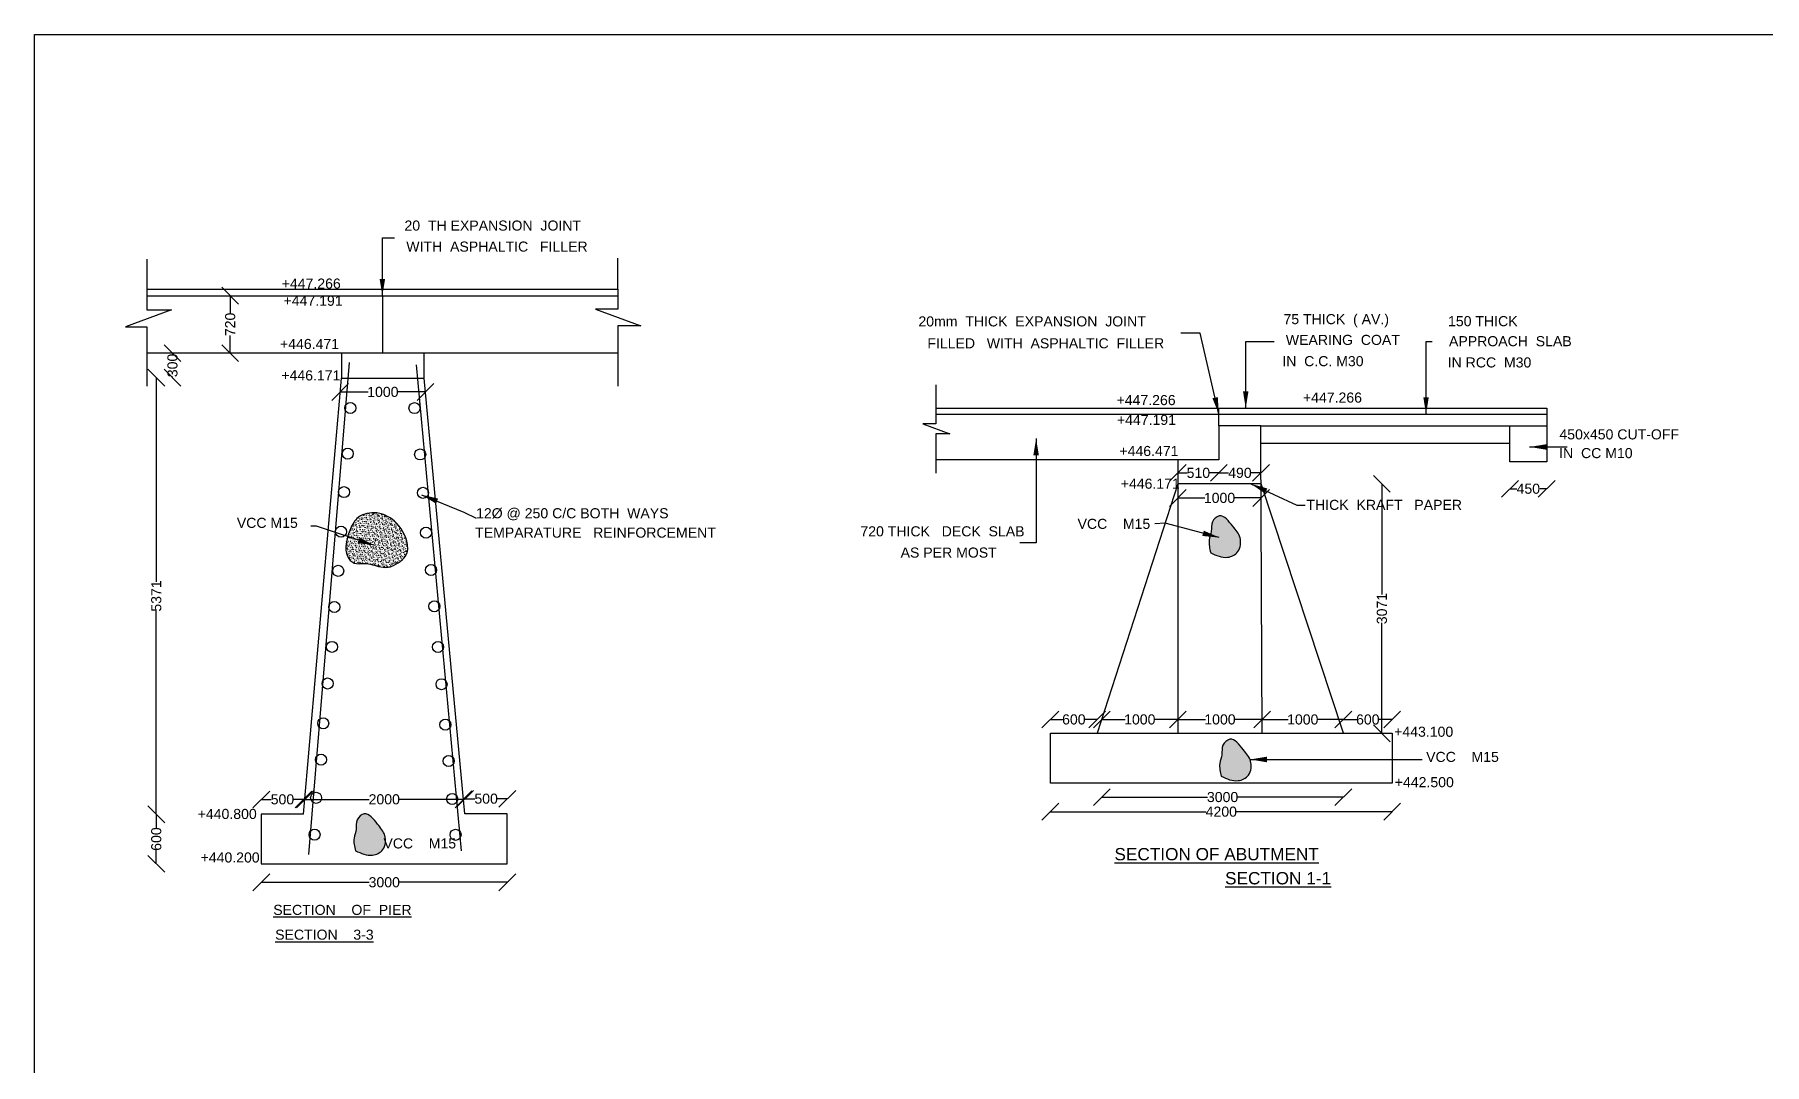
# Model space of a CAD drawing. Header units: millimetres. Extents: x 5763469 to 5768811, y 20980663 to 20984493.
# Drawn here: x 5763469 to 5766561, y 20982652 to 20984493 of the extents above; entities that cross this region are included whole.
import ezdxf

# ---------------------------------------------------------------- set-up
doc = ezdxf.new("R2010")
doc.units = ezdxf.units.MM
doc.header["$MEASUREMENT"] = 0
for name, color, linetype in [('DIMENSIONS', 7, 'Continuous'), ('DRAWING', 2, 'Continuous'), ('TEXT', 7, 'Continuous')]:
    doc.layers.add(name, color=color, linetype=linetype)
doc.styles.get("Standard").update_dxf_attribs({"font": 'arial.ttf', "height": 18})
doc.dimstyles.get("Standard").update_dxf_attribs({"dimtxt": 18, "dimasz": 30, "dimexe": 0.18, "dimexo": 0.0625, "dimgap": 0.09, "dimtad": 0, "dimdec": 0, "dimzin": 0, "dimdsep": 46, "dimtxsty": 'Standard', "dimblk": 'OBLIQUE', "dimcen": 0.09, "dimse1": 1, "dimse2": 1, "dimadec": 0, "dimazin": 0, "dimtfac": 1, "dimtdec": 0, "dimtofl": 0, "dimtmove": 0, "dimatfit": 3, "dimfxl": 1, "dimtolj": 1, "dimtzin": 0, "dimarcsym": 0})
pattern_1 = [(50, (0, 0), (7.172601826, -0.6275213498), [0.75, -8.25]), (355, (0, 0), (-1.3875133361, 7.521921337), [0.6, -6.6]), (100.4514, (0.598, -0.052), (5.7850938171, 6.8943954206), [0.6374019, -7.01142112]), (46.1842, (0, 2), (10.6724104863, -1.6551901433), [1.125, -12.375]), (96.6356, (0.889, 1.862), (9.3466270555, 9.741178709), [0.95610288, -10.51713]), (351.1842, (0, 2), (9.3466194513, 9.741186009), [0.9, -9.9]), (21, (1, 1.5), (5.9690705212, -4.0261889067), [0.75, -8.25]), (326, (1, 1.5), (2.4331533192, 7.2515004505), [0.6, -6.6]), (71.4514, (1.4974, 1.1645), (8.4022262858, 3.225304967), [0.6374019, -7.01142112]), (37.5, (0, 0), (0.12159855317, 3.3289385383), [0, -6.52, 0, -6.7, 0, -6.625]), (7.5, (0, 0), (2.6306953744, 3.9441171188), [0, -3.82, 0, -6.37, 0, -2.525]), (327.5, (-2.23, 0), (5.33822436172, -0.22554871734), [0, -2.5, 0, -7.8, 0, -10.35]), (317.5, (-3.23, 0), (5.8318616934, 1.0010498233), [0, -3.25, 0, -5.18, 0, -7.35])]

# ---------------------------------------------------------------- blocks, each defined once
blk = doc.blocks.new('_Oblique')
at = {"color": 0, "linetype": 'ByBlock', "lineweight": -2}
blk.add_line((-0.5, -0.5), (0.5, 0.5), dxfattribs=at)
blk = doc.blocks.new('*D4')
at = {"layer": 'Defpoints', "color": 0, "transparency": 16777216}
for p in [(5764015.2, 20983849.7), (5764167.9, 20983853.7), (5764167.9, 20983853.7)]:
    blk.add_point(p, dxfattribs=at)
at = {"layer": 'DIMENSIONS', "color": 0, "lineweight": -2, "transparency": 16777216}
for p, q in [((5764015.2, 20983853.7), (5764065.5, 20983853.7)), ((5764167.9, 20983853.7), (5764117.6, 20983853.7))]:
    blk.add_line(p, q, dxfattribs=at)
at = {"layer": 'DIMENSIONS', "color": 0, "lineweight": -2, "transparency": 16777216, "xscale": 30, "yscale": 30, "zscale": 30, "rotation": 180}
blk.add_blockref('_Oblique', (5764015.2, 20983853.7), dxfattribs=at)
at = {"layer": 'DIMENSIONS', "color": 0, "lineweight": -2, "transparency": 16777216, "xscale": 30, "yscale": 30, "zscale": 30}
blk.add_blockref('_Oblique', (5764167.9, 20983853.7), dxfattribs=at)
at = {"layer": 'DIMENSIONS', "color": 0, "transparency": 16777216, "insert": (5764091.6, 20983853.7), "char_height": 18, "attachment_point": 5}
blk.add_mtext('\\A1;1000', dxfattribs=at)
blk = doc.blocks.new('*D5')
at = {"layer": 'Defpoints', "color": 0, "transparency": 16777216}
for p in [(5763818.8, 20984025.8), (5763818.8, 20983923.1), (5763818.8, 20983923.1)]:
    blk.add_point(p, dxfattribs=at)
at = {"layer": 'DIMENSIONS', "color": 0, "lineweight": -2, "transparency": 16777216}
for p, q in [((5763818.8, 20984025.8), (5763818.8, 20983994.3)), ((5763818.8, 20983923.1), (5763818.8, 20983954.6))]:
    blk.add_line(p, q, dxfattribs=at)
at = {"layer": 'DIMENSIONS', "color": 0, "lineweight": -2, "transparency": 16777216, "xscale": 30, "yscale": 30, "zscale": 30}
for p, rotation in [((5763818.8, 20984025.8), 90), ((5763818.8, 20983923.1), 270)]:
    blk.add_blockref('_Oblique', p, dxfattribs=dict(at, rotation=rotation))
at = {"layer": 'DIMENSIONS', "color": 0, "transparency": 16777216, "insert": (5763818.8, 20983974.5), "char_height": 18, "attachment_point": 5, "rotation": 90}
blk.add_mtext('\\A1;720', dxfattribs=at)
blk = doc.blocks.new('*D6')
at = {"layer": 'Defpoints', "color": 0, "transparency": 16777216}
for p in [(5763717, 20983923.1), (5763715.6, 20983879.2), (5763717, 20983879.2)]:
    blk.add_point(p, dxfattribs=at)
at = {"layer": 'DIMENSIONS', "color": 0, "lineweight": -2, "transparency": 16777216}
for p, q in [((5763715.6, 20983923.1), (5763715.6, 20983921.1)), ((5763715.6, 20983879.2), (5763715.6, 20983881.2))]:
    blk.add_line(p, q, dxfattribs=at)
at = {"layer": 'DIMENSIONS', "color": 0, "lineweight": -2, "transparency": 16777216, "xscale": 30, "yscale": 30, "zscale": 30}
for p, rotation in [((5763715.6, 20983923.1), 90), ((5763715.6, 20983879.2), 270)]:
    blk.add_blockref('_Oblique', p, dxfattribs=dict(at, rotation=rotation))
at = {"layer": 'DIMENSIONS', "color": 0, "transparency": 16777216, "insert": (5763715.6, 20983901.1), "char_height": 18, "attachment_point": 5, "rotation": 90}
blk.add_mtext('\\A1;300', dxfattribs=at)
blk = doc.blocks.new('*D7')
at = {"layer": 'Defpoints', "color": 0, "transparency": 16777216}
for p in [(5764017.7, 20983879.2), (5763686.6, 20983098.7), (5763949.9, 20983098.7)]:
    blk.add_point(p, dxfattribs=at)
at = {"layer": 'DIMENSIONS', "color": 0, "lineweight": -2, "transparency": 16777216}
for p, q in [((5763686.6, 20983879.2), (5763686.6, 20983514.2)), ((5763686.6, 20983098.7), (5763686.6, 20983463.7))]:
    blk.add_line(p, q, dxfattribs=at)
at = {"layer": 'DIMENSIONS', "color": 0, "lineweight": -2, "transparency": 16777216, "xscale": 30, "yscale": 30, "zscale": 30}
for p, rotation in [((5763686.6, 20983879.2), 90), ((5763686.6, 20983098.7), 270)]:
    blk.add_blockref('_Oblique', p, dxfattribs=dict(at, rotation=rotation))
at = {"layer": 'DIMENSIONS', "color": 0, "transparency": 16777216, "insert": (5763686.6, 20983488.9), "char_height": 18, "attachment_point": 5, "rotation": 90}
blk.add_mtext('\\A1;5371', dxfattribs=at)
blk = doc.blocks.new('*D8')
at = {"layer": 'Defpoints', "color": 0, "transparency": 16777216}
for p in [(5763874.3, 20983098.7), (5763686.6, 20983010.2), (5763874.3, 20983010.2)]:
    blk.add_point(p, dxfattribs=at)
at = {"layer": 'DIMENSIONS', "color": 0, "lineweight": -2, "transparency": 16777216}
for p, q in [((5763686.6, 20983098.7), (5763686.6, 20983074.4)), ((5763686.6, 20983010.2), (5763686.6, 20983034.4))]:
    blk.add_line(p, q, dxfattribs=at)
at = {"layer": 'DIMENSIONS', "color": 0, "lineweight": -2, "transparency": 16777216, "xscale": 30, "yscale": 30, "zscale": 30}
for p, rotation in [((5763686.6, 20983098.7), 90), ((5763686.6, 20983010.2), 270)]:
    blk.add_blockref('_Oblique', p, dxfattribs=dict(at, rotation=rotation))
at = {"layer": 'DIMENSIONS', "color": 0, "transparency": 16777216, "insert": (5763686.6, 20983054.4), "char_height": 18, "attachment_point": 5, "rotation": 90}
blk.add_mtext('\\A1;600', dxfattribs=at)
blk = doc.blocks.new('*D9')
at = {"layer": 'Defpoints', "color": 0, "transparency": 16777216}
for p in [(5763952.4, 20983126.8), (5764235.9, 20983126.5), (5764235.9, 20983125.4)]:
    blk.add_point(p, dxfattribs=at)
at = {"layer": 'DIMENSIONS', "color": 0, "lineweight": -2, "transparency": 16777216}
for p, q in [((5763952.4, 20983125.4), (5764067, 20983125.4)), ((5764235.9, 20983125.4), (5764121.2, 20983125.4))]:
    blk.add_line(p, q, dxfattribs=at)
at = {"layer": 'DIMENSIONS', "color": 0, "lineweight": -2, "transparency": 16777216, "xscale": 30, "yscale": 30, "zscale": 30, "rotation": 180}
blk.add_blockref('_Oblique', (5763952.4, 20983125.4), dxfattribs=at)
at = {"layer": 'DIMENSIONS', "color": 0, "lineweight": -2, "transparency": 16777216, "xscale": 30, "yscale": 30, "zscale": 30}
blk.add_blockref('_Oblique', (5764235.9, 20983125.4), dxfattribs=at)
at = {"layer": 'DIMENSIONS', "color": 0, "transparency": 16777216, "insert": (5764094.1, 20983125.4), "char_height": 18, "attachment_point": 5}
blk.add_mtext('\\A1;2000', dxfattribs=at)
blk = doc.blocks.new('*D10')
at = {"layer": 'Defpoints', "color": 0, "transparency": 16777216}
for p in [(5763949.9, 20983125.3), (5763874.3, 20983098.7), (5763949.9, 20983098.7)]:
    blk.add_point(p, dxfattribs=at)
at = {"layer": 'DIMENSIONS', "color": 0, "lineweight": -2, "transparency": 16777216}
for p, q in [((5763874.3, 20983125.3), (5763892.2, 20983125.3)), ((5763949.9, 20983125.3), (5763932, 20983125.3))]:
    blk.add_line(p, q, dxfattribs=at)
at = {"layer": 'DIMENSIONS', "color": 0, "lineweight": -2, "transparency": 16777216, "xscale": 30, "yscale": 30, "zscale": 30, "rotation": 180}
blk.add_blockref('_Oblique', (5763874.3, 20983125.3), dxfattribs=at)
at = {"layer": 'DIMENSIONS', "color": 0, "lineweight": -2, "transparency": 16777216, "xscale": 30, "yscale": 30, "zscale": 30}
blk.add_blockref('_Oblique', (5763949.9, 20983125.3), dxfattribs=at)
at = {"layer": 'DIMENSIONS', "color": 0, "transparency": 16777216, "insert": (5763912.1, 20983125.3), "char_height": 18, "attachment_point": 5}
blk.add_mtext('\\A1;500', dxfattribs=at)
blk = doc.blocks.new('*D11')
at = {"layer": 'Defpoints', "color": 0, "transparency": 16777216}
for p in [(5764314, 20983126.5), (5764238.4, 20983099.5), (5764314, 20983099.5)]:
    blk.add_point(p, dxfattribs=at)
at = {"layer": 'DIMENSIONS', "color": 0, "lineweight": -2, "transparency": 16777216}
for p, q in [((5764238.4, 20983126.5), (5764256.2, 20983126.5)), ((5764314, 20983126.5), (5764296.1, 20983126.5))]:
    blk.add_line(p, q, dxfattribs=at)
at = {"layer": 'DIMENSIONS', "color": 0, "lineweight": -2, "transparency": 16777216, "xscale": 30, "yscale": 30, "zscale": 30, "rotation": 180}
blk.add_blockref('_Oblique', (5764238.4, 20983126.5), dxfattribs=at)
at = {"layer": 'DIMENSIONS', "color": 0, "lineweight": -2, "transparency": 16777216, "xscale": 30, "yscale": 30, "zscale": 30}
blk.add_blockref('_Oblique', (5764314, 20983126.5), dxfattribs=at)
at = {"layer": 'DIMENSIONS', "color": 0, "transparency": 16777216, "insert": (5764276.2, 20983126.5), "char_height": 18, "attachment_point": 5}
blk.add_mtext('\\A1;500', dxfattribs=at)
blk = doc.blocks.new('*D12')
at = {"layer": 'Defpoints', "color": 0, "transparency": 16777216}
for p in [(5763874.3, 20983010.2), (5764314, 20983010.2), (5764314, 20982977.1)]:
    blk.add_point(p, dxfattribs=at)
at = {"layer": 'DIMENSIONS', "color": 0, "lineweight": -2, "transparency": 16777216}
for p, q in [((5763874.3, 20982977.1), (5764067.2, 20982977.1)), ((5764314, 20982977.1), (5764121.1, 20982977.1))]:
    blk.add_line(p, q, dxfattribs=at)
at = {"layer": 'DIMENSIONS', "color": 0, "lineweight": -2, "transparency": 16777216, "xscale": 30, "yscale": 30, "zscale": 30, "rotation": 180}
blk.add_blockref('_Oblique', (5763874.3, 20982977.1), dxfattribs=at)
at = {"layer": 'DIMENSIONS', "color": 0, "lineweight": -2, "transparency": 16777216, "xscale": 30, "yscale": 30, "zscale": 30}
blk.add_blockref('_Oblique', (5764314, 20982977.1), dxfattribs=at)
at = {"layer": 'DIMENSIONS', "color": 0, "transparency": 16777216, "insert": (5764094.1, 20982977.1), "char_height": 18, "attachment_point": 5}
blk.add_mtext('\\A1;3000', dxfattribs=at)
blk = doc.blocks.new('*D13')
at = {"layer": 'Defpoints', "color": 0, "transparency": 16777216}
for p in [(5766106.3, 20983728.6), (5766171.9, 20983728.6), (5766171.9, 20983680.6)]:
    blk.add_point(p, dxfattribs=at)
at = {"layer": 'DIMENSIONS', "color": 0, "lineweight": -2, "transparency": 16777216}
for p, q in [((5766106.3, 20983680.6), (5766118.8, 20983680.6)), ((5766171.9, 20983680.6), (5766159.4, 20983680.6))]:
    blk.add_line(p, q, dxfattribs=at)
at = {"layer": 'DIMENSIONS', "color": 0, "lineweight": -2, "transparency": 16777216, "xscale": 30, "yscale": 30, "zscale": 30, "rotation": 180}
blk.add_blockref('_Oblique', (5766106.3, 20983680.6), dxfattribs=at)
at = {"layer": 'DIMENSIONS', "color": 0, "lineweight": -2, "transparency": 16777216, "xscale": 30, "yscale": 30, "zscale": 30}
blk.add_blockref('_Oblique', (5766171.9, 20983680.6), dxfattribs=at)
at = {"layer": 'DIMENSIONS', "color": 0, "transparency": 16777216, "insert": (5766139.1, 20983680.6), "char_height": 18, "attachment_point": 5}
blk.add_mtext('\\A1;450', dxfattribs=at)
blk = doc.blocks.new('*D14')
at = {"layer": 'Defpoints', "color": 0, "transparency": 16777216}
for p in [(5765512.7, 20983732.5), (5765586, 20983732.5), (5765586, 20983709)]:
    blk.add_point(p, dxfattribs=at)
at = {"layer": 'DIMENSIONS', "color": 0, "lineweight": -2, "transparency": 16777216}
for p, q in [((5765512.7, 20983709), (5765529.4, 20983709)), ((5765586, 20983709), (5765569.3, 20983709))]:
    blk.add_line(p, q, dxfattribs=at)
at = {"layer": 'DIMENSIONS', "color": 0, "lineweight": -2, "transparency": 16777216, "xscale": 30, "yscale": 30, "zscale": 30, "rotation": 180}
blk.add_blockref('_Oblique', (5765512.7, 20983709), dxfattribs=at)
at = {"layer": 'DIMENSIONS', "color": 0, "lineweight": -2, "transparency": 16777216, "xscale": 30, "yscale": 30, "zscale": 30}
blk.add_blockref('_Oblique', (5765586, 20983709), dxfattribs=at)
at = {"layer": 'DIMENSIONS', "color": 0, "transparency": 16777216, "insert": (5765549.3, 20983709), "char_height": 18, "attachment_point": 5}
blk.add_mtext('\\A1;510', dxfattribs=at)
blk = doc.blocks.new('*D15')
at = {"layer": 'Defpoints', "color": 0, "transparency": 16777216}
for p in [(5765586, 20983732.5), (5765661.2, 20983732.9), (5765661.2, 20983709)]:
    blk.add_point(p, dxfattribs=at)
at = {"layer": 'DIMENSIONS', "color": 0, "lineweight": -2, "transparency": 16777216}
for p, q in [((5765586, 20983709), (5765603.3, 20983709)), ((5765661.2, 20983709), (5765643.9, 20983709))]:
    blk.add_line(p, q, dxfattribs=at)
at = {"layer": 'DIMENSIONS', "color": 0, "lineweight": -2, "transparency": 16777216, "xscale": 30, "yscale": 30, "zscale": 30, "rotation": 180}
blk.add_blockref('_Oblique', (5765586, 20983709), dxfattribs=at)
at = {"layer": 'DIMENSIONS', "color": 0, "lineweight": -2, "transparency": 16777216, "xscale": 30, "yscale": 30, "zscale": 30}
blk.add_blockref('_Oblique', (5765661.2, 20983709), dxfattribs=at)
at = {"layer": 'DIMENSIONS', "color": 0, "transparency": 16777216, "insert": (5765623.6, 20983709), "char_height": 18, "attachment_point": 5}
blk.add_mtext('\\A1;490', dxfattribs=at)
blk = doc.blocks.new('*D16')
at = {"layer": 'Defpoints', "color": 0, "transparency": 16777216}
for p in [(5765512.7, 20983663.6), (5765661.5, 20983664.2), (5765661.5, 20983664.2)]:
    blk.add_point(p, dxfattribs=at)
at = {"layer": 'DIMENSIONS', "color": 0, "lineweight": -2, "transparency": 16777216}
for p, q in [((5765512.7, 20983664.2), (5765561, 20983664.2)), ((5765661.5, 20983664.2), (5765613.2, 20983664.2))]:
    blk.add_line(p, q, dxfattribs=at)
at = {"layer": 'DIMENSIONS', "color": 0, "lineweight": -2, "transparency": 16777216, "xscale": 30, "yscale": 30, "zscale": 30, "rotation": 180}
blk.add_blockref('_Oblique', (5765512.7, 20983664.2), dxfattribs=at)
at = {"layer": 'DIMENSIONS', "color": 0, "lineweight": -2, "transparency": 16777216, "xscale": 30, "yscale": 30, "zscale": 30}
blk.add_blockref('_Oblique', (5765661.5, 20983664.2), dxfattribs=at)
at = {"layer": 'DIMENSIONS', "color": 0, "transparency": 16777216, "insert": (5765587.1, 20983664.2), "char_height": 18, "attachment_point": 5}
blk.add_mtext('\\A1;1000', dxfattribs=at)
blk = doc.blocks.new('*D17')
at = {"layer": 'Defpoints', "color": 0, "transparency": 16777216}
for p in [(5765661.5, 20983689.4), (5765661.5, 20983243.5), (5765877.4, 20983243.5)]:
    blk.add_point(p, dxfattribs=at)
at = {"layer": 'DIMENSIONS', "color": 0, "lineweight": -2, "transparency": 16777216}
for p, q in [((5765877.4, 20983689.4), (5765877.4, 20983491.7)), ((5765877.4, 20983243.5), (5765877.4, 20983441.2))]:
    blk.add_line(p, q, dxfattribs=at)
at = {"layer": 'DIMENSIONS', "color": 0, "lineweight": -2, "transparency": 16777216, "xscale": 30, "yscale": 30, "zscale": 30}
for p, rotation in [((5765877.4, 20983689.4), 90), ((5765877.4, 20983243.5), 270)]:
    blk.add_blockref('_Oblique', p, dxfattribs=dict(at, rotation=rotation))
at = {"layer": 'DIMENSIONS', "color": 0, "transparency": 16777216, "insert": (5765877.4, 20983466.5), "char_height": 18, "attachment_point": 5, "rotation": 90}
blk.add_mtext('\\A1;3071', dxfattribs=at)
blk = doc.blocks.new('*D18')
at = {"layer": 'Defpoints', "color": 0, "transparency": 16777216}
for p in [(5765368.6, 20983268.2), (5765284.8, 20983243.5), (5765368.6, 20983243.5)]:
    blk.add_point(p, dxfattribs=at)
at = {"layer": 'DIMENSIONS', "color": 0, "lineweight": -2, "transparency": 16777216}
for p, q in [((5765284.8, 20983268.2), (5765306.7, 20983268.2)), ((5765368.6, 20983268.2), (5765346.7, 20983268.2))]:
    blk.add_line(p, q, dxfattribs=at)
at = {"layer": 'DIMENSIONS', "color": 0, "lineweight": -2, "transparency": 16777216, "xscale": 30, "yscale": 30, "zscale": 30, "rotation": 180}
blk.add_blockref('_Oblique', (5765284.8, 20983268.2), dxfattribs=at)
at = {"layer": 'DIMENSIONS', "color": 0, "lineweight": -2, "transparency": 16777216, "xscale": 30, "yscale": 30, "zscale": 30}
blk.add_blockref('_Oblique', (5765368.6, 20983268.2), dxfattribs=at)
at = {"layer": 'DIMENSIONS', "color": 0, "transparency": 16777216, "insert": (5765326.7, 20983268.2), "char_height": 18, "attachment_point": 5}
blk.add_mtext('\\A1;600', dxfattribs=at)
blk = doc.blocks.new('*D19')
at = {"layer": 'Defpoints', "color": 0, "transparency": 16777216}
for p in [(5765512.7, 20983268.2), (5765376.6, 20983243.5), (5765512.7, 20983243.5)]:
    blk.add_point(p, dxfattribs=at)
at = {"layer": 'DIMENSIONS', "color": 0, "lineweight": -2, "transparency": 16777216}
for p, q in [((5765376.6, 20983268.2), (5765418.5, 20983268.2)), ((5765512.7, 20983268.2), (5765470.7, 20983268.2))]:
    blk.add_line(p, q, dxfattribs=at)
at = {"layer": 'DIMENSIONS', "color": 0, "lineweight": -2, "transparency": 16777216, "xscale": 30, "yscale": 30, "zscale": 30, "rotation": 180}
blk.add_blockref('_Oblique', (5765376.6, 20983268.2), dxfattribs=at)
at = {"layer": 'DIMENSIONS', "color": 0, "lineweight": -2, "transparency": 16777216, "xscale": 30, "yscale": 30, "zscale": 30}
blk.add_blockref('_Oblique', (5765512.7, 20983268.2), dxfattribs=at)
at = {"layer": 'DIMENSIONS', "color": 0, "transparency": 16777216, "insert": (5765444.6, 20983268.2), "char_height": 18, "attachment_point": 5}
blk.add_mtext('\\A1;1000', dxfattribs=at)
blk = doc.blocks.new('*D20')
at = {"layer": 'Defpoints', "color": 0, "transparency": 16777216}
for p in [(5765663.2, 20983268.2), (5765512.7, 20983243.5), (5765663.2, 20983243.5)]:
    blk.add_point(p, dxfattribs=at)
at = {"layer": 'DIMENSIONS', "color": 0, "lineweight": -2, "transparency": 16777216}
for p, q in [((5765512.7, 20983268.2), (5765561.9, 20983268.2)), ((5765663.2, 20983268.2), (5765614, 20983268.2))]:
    blk.add_line(p, q, dxfattribs=at)
at = {"layer": 'DIMENSIONS', "color": 0, "lineweight": -2, "transparency": 16777216, "xscale": 30, "yscale": 30, "zscale": 30, "rotation": 180}
blk.add_blockref('_Oblique', (5765512.7, 20983268.2), dxfattribs=at)
at = {"layer": 'DIMENSIONS', "color": 0, "lineweight": -2, "transparency": 16777216, "xscale": 30, "yscale": 30, "zscale": 30}
blk.add_blockref('_Oblique', (5765663.2, 20983268.2), dxfattribs=at)
at = {"layer": 'DIMENSIONS', "color": 0, "transparency": 16777216, "insert": (5765587.9, 20983268.2), "char_height": 18, "attachment_point": 5}
blk.add_mtext('\\A1;1000', dxfattribs=at)
blk = doc.blocks.new('*D21')
at = {"layer": 'Defpoints', "color": 0, "transparency": 16777216}
for p in [(5765808.5, 20983268.1), (5765663.2, 20983243.5), (5765808.5, 20983243.5)]:
    blk.add_point(p, dxfattribs=at)
at = {"layer": 'DIMENSIONS', "color": 0, "lineweight": -2, "transparency": 16777216}
for p, q in [((5765663.2, 20983268.1), (5765709.8, 20983268.1)), ((5765808.5, 20983268.1), (5765762, 20983268.1))]:
    blk.add_line(p, q, dxfattribs=at)
at = {"layer": 'DIMENSIONS', "color": 0, "lineweight": -2, "transparency": 16777216, "xscale": 30, "yscale": 30, "zscale": 30, "rotation": 180}
blk.add_blockref('_Oblique', (5765663.2, 20983268.1), dxfattribs=at)
at = {"layer": 'DIMENSIONS', "color": 0, "lineweight": -2, "transparency": 16777216, "xscale": 30, "yscale": 30, "zscale": 30}
blk.add_blockref('_Oblique', (5765808.5, 20983268.1), dxfattribs=at)
at = {"layer": 'DIMENSIONS', "color": 0, "transparency": 16777216, "insert": (5765735.9, 20983268.1), "char_height": 18, "attachment_point": 5}
blk.add_mtext('\\A1;1000', dxfattribs=at)
blk = doc.blocks.new('*D22')
at = {"layer": 'Defpoints', "color": 0, "transparency": 16777216}
for p in [(5765895.9, 20983268.1), (5765808.5, 20983243.5), (5765895.9, 20983243.5)]:
    blk.add_point(p, dxfattribs=at)
at = {"layer": 'DIMENSIONS', "color": 0, "lineweight": -2, "transparency": 16777216}
for p, q in [((5765808.5, 20983268.1), (5765832.2, 20983268.1)), ((5765895.9, 20983268.1), (5765872.2, 20983268.1))]:
    blk.add_line(p, q, dxfattribs=at)
at = {"layer": 'DIMENSIONS', "color": 0, "lineweight": -2, "transparency": 16777216, "xscale": 30, "yscale": 30, "zscale": 30, "rotation": 180}
blk.add_blockref('_Oblique', (5765808.5, 20983268.1), dxfattribs=at)
at = {"layer": 'DIMENSIONS', "color": 0, "lineweight": -2, "transparency": 16777216, "xscale": 30, "yscale": 30, "zscale": 30}
blk.add_blockref('_Oblique', (5765895.9, 20983268.1), dxfattribs=at)
at = {"layer": 'DIMENSIONS', "color": 0, "transparency": 16777216, "insert": (5765852.2, 20983268.1), "char_height": 18, "attachment_point": 5}
blk.add_mtext('\\A1;600', dxfattribs=at)
blk = doc.blocks.new('*D23')
at = {"layer": 'Defpoints', "color": 0, "transparency": 16777216}
for p in [(5765376.6, 20983243.5), (5765808.5, 20983243.5), (5765808.5, 20983129.4)]:
    blk.add_point(p, dxfattribs=at)
at = {"layer": 'DIMENSIONS', "color": 0, "lineweight": -2, "transparency": 16777216}
for p, q in [((5765376.6, 20983129.4), (5765565.6, 20983129.4)), ((5765808.5, 20983129.4), (5765619.5, 20983129.4))]:
    blk.add_line(p, q, dxfattribs=at)
at = {"layer": 'DIMENSIONS', "color": 0, "lineweight": -2, "transparency": 16777216, "xscale": 30, "yscale": 30, "zscale": 30, "rotation": 180}
blk.add_blockref('_Oblique', (5765376.6, 20983129.4), dxfattribs=at)
at = {"layer": 'DIMENSIONS', "color": 0, "lineweight": -2, "transparency": 16777216, "xscale": 30, "yscale": 30, "zscale": 30}
blk.add_blockref('_Oblique', (5765808.5, 20983129.4), dxfattribs=at)
at = {"layer": 'DIMENSIONS', "color": 0, "transparency": 16777216, "insert": (5765592.6, 20983129.4), "char_height": 18, "attachment_point": 5}
blk.add_mtext('\\A1;3000', dxfattribs=at)
blk = doc.blocks.new('*D24')
at = {"layer": 'Defpoints', "color": 0, "transparency": 16777216}
for p in [(5765284.8, 20983154.3), (5765895.9, 20983154.3), (5765895.9, 20983103.3)]:
    blk.add_point(p, dxfattribs=at)
at = {"layer": 'DIMENSIONS', "color": 0, "lineweight": -2, "transparency": 16777216}
for p, q in [((5765284.8, 20983103.3), (5765563, 20983103.3)), ((5765895.9, 20983103.3), (5765617.6, 20983103.3))]:
    blk.add_line(p, q, dxfattribs=at)
at = {"layer": 'DIMENSIONS', "color": 0, "lineweight": -2, "transparency": 16777216, "xscale": 30, "yscale": 30, "zscale": 30, "rotation": 180}
blk.add_blockref('_Oblique', (5765284.8, 20983103.3), dxfattribs=at)
at = {"layer": 'DIMENSIONS', "color": 0, "lineweight": -2, "transparency": 16777216, "xscale": 30, "yscale": 30, "zscale": 30}
blk.add_blockref('_Oblique', (5765895.9, 20983103.3), dxfattribs=at)
at = {"layer": 'DIMENSIONS', "color": 0, "transparency": 16777216, "insert": (5765590.3, 20983103.3), "char_height": 18, "attachment_point": 5}
blk.add_mtext('\\A1;4200', dxfattribs=at)

msp = doc.modelspace()

# ---------------------------------------------------------------- hatches: boundary and pattern name
at = {"layer": 'DIMENSIONS'}
h = msp.add_hatch(dxfattribs=at)
h.set_pattern_fill('AR-CONC', color=0, style=0)
h.set_pattern_definition(pattern_1)
edge = h.paths.add_edge_path()
edge.add_spline(control_points=[(5764032.4, 20983606.2), (5764032.4, 20983606.2), (5764035.9, 20983613.9), (5764043.9, 20983631.9), (5764079.1, 20983642.4), (5764117.6, 20983624.2), (5764134.9, 20983593.4), (5764137.6, 20983560.7), (5764119.8, 20983547.1), (5764101.6, 20983539.6), (5764083, 20983540.3), (5764063, 20983549.8), (5764039.6, 20983544.2), (5764019.8, 20983568.6), (5764027.1, 20983590.3), (5764032.4, 20983606.2)], knot_values=[0, 0, 0, 0, 0, 24.503957, 57.015102, 96.734541, 144.043446, 155.851936, 192.184366, 197.889523, 215.323216, 245.221546, 263.548601, 280.257031, 326.749775, 326.749775, 326.749775, 326.749775], degree=3, periodic=0)
h = msp.add_hatch(dxfattribs=at)
h.set_pattern_fill('AR-CONC', color=0, style=0)
h.set_pattern_definition([(50, (1528.5504, 532.619), (7.172601826, -0.6275213498), [0.75, -8.25]), (355, (1528.5504, 532.619), (-1.3875133361, 7.521921337), [0.6, -6.6]), (100.4514, (1529.148, 532.567), (5.7850938171, 6.8943954206), [0.6374019, -7.01142112]), (46.1842, (1528.55, 534.619), (10.6724104863, -1.6551901433), [1.125, -12.375]), (96.6356, (1529.44, 534.481), (9.3466270555, 9.741178709), [0.95610288, -10.51713]), (351.1842, (1528.55, 534.619), (9.3466194513, 9.741186009), [0.9, -9.9]), (21, (1529.5504, 534.119), (5.9690705212, -4.0261889067), [0.75, -8.25]), (326, (1529.5504, 534.119), (2.4331533192, 7.2515004505), [0.6, -6.6]), (71.4514, (1530.048, 533.784), (8.4022262858, 3.225304967), [0.6374019, -7.01142112]), (37.5, (1528.5504, 532.6192), (0.12159855317, 3.3289385383), [0, -6.52, 0, -6.7, 0, -6.625]), (7.5, (1528.5504, 532.6192), (2.6306953744, 3.9441171188), [0, -3.82, 0, -6.37, 0, -2.525]), (327.5, (1526.3204, 532.6192), (5.33822436172, -0.22554871734), [0, -2.5, 0, -7.8, 0, -10.35]), (317.5, (1525.3204, 532.6192), (5.8318616934, 1.0010498233), [0, -3.25, 0, -5.18, 0, -7.35])])
edge = h.paths.add_edge_path()
edge.add_spline(control_points=[(5765571.4, 20983566.1), (5765569.5, 20983573.7), (5765566.3, 20983586.8), (5765574.1, 20983604.6), (5765570.9, 20983621.9), (5765591.6, 20983639.5), (5765609.9, 20983613.7), (5765627, 20983595), (5765624.2, 20983566.8), (5765597.9, 20983553.8), (5765581.3, 20983561.5), (5765571.4, 20983566.1)], knot_values=[0, 0, 0, 0, 22.893009, 39.042526, 56.167349, 72.38947, 102.497213, 126.931694, 152.147095, 173.101361, 204.283783, 204.283783, 204.283783, 204.283783], degree=3, periodic=0)
h.paths.add_polyline_path([(5765616.5, 20983565.3), (5765755.8, 20983565.3), (5765755.8, 20983593.2), (5765616.5, 20983593.2)], flags=9)
h = msp.add_hatch(dxfattribs=at)
h.set_pattern_fill('AR-CONC', color=0, style=0)
h.set_pattern_definition([(50, (1547.4265, 133.2834), (7.172601826, -0.6275213498), [0.75, -8.25]), (355, (1547.4265, 133.283), (-1.3875133361, 7.521921337), [0.6, -6.6]), (100.4514, (1548.024, 133.231), (5.7850938171, 6.8943954206), [0.6374019, -7.01142112]), (46.1842, (1547.4265, 135.283), (10.6724104863, -1.6551901433), [1.125, -12.375]), (96.6356, (1548.316, 135.145), (9.3466270555, 9.741178709), [0.95610288, -10.51713]), (351.1842, (1547.426, 135.283), (9.3466194513, 9.741186009), [0.9, -9.9]), (21, (1548.4265, 134.7834), (5.9690705212, -4.0261889067), [0.75, -8.25]), (326, (1548.4265, 134.783), (2.4331533192, 7.2515004505), [0.6, -6.6]), (71.4514, (1548.924, 134.448), (8.4022262858, 3.225304967), [0.6374019, -7.01142112]), (37.5, (1547.4265, 133.2834), (0.12159855317, 3.3289385383), [0, -6.52, 0, -6.7, 0, -6.625]), (7.5, (1547.4265, 133.2834), (2.6306953744, 3.9441171188), [0, -3.82, 0, -6.37, 0, -2.525]), (327.5, (1545.1965, 133.2834), (5.33822436172, -0.22554871734), [0, -2.5, 0, -7.8, 0, -10.35]), (317.5, (1544.1965, 133.2834), (5.8318616934, 1.0010498233), [0, -3.25, 0, -5.18, 0, -7.35])])
edge = h.paths.add_edge_path()
edge.add_spline(control_points=[(5765590.3, 20983166.7), (5765588.4, 20983174.4), (5765585.2, 20983187.4), (5765592.9, 20983205.3), (5765589.8, 20983222.5), (5765610.5, 20983240.2), (5765628.8, 20983214.3), (5765645.9, 20983195.6), (5765643.1, 20983167.4), (5765616.7, 20983154.5), (5765600.2, 20983162.1), (5765590.3, 20983166.7)], knot_values=[0, 0, 0, 0, 22.893009, 39.042526, 56.167349, 72.38947, 102.497213, 126.931694, 152.147095, 173.101361, 204.283783, 204.283783, 204.283783, 204.283783], degree=3, periodic=0)
h.paths.add_polyline_path([(5765635.4, 20983166), (5765774.6, 20983166), (5765774.6, 20983193.9), (5765635.4, 20983193.9)], flags=9)
h = msp.add_hatch(dxfattribs=at)
h.set_pattern_fill('AR-CONC', color=0, style=0)
h.set_pattern_definition(pattern_1)
edge = h.paths.add_edge_path()
edge.add_spline(control_points=[(5764042.8, 20983033.5), (5764040.9, 20983041.1), (5764037.7, 20983054.2), (5764045.5, 20983072), (5764042.4, 20983089.2), (5764063, 20983106.9), (5764081.4, 20983081.1), (5764098.5, 20983062.4), (5764095.7, 20983034.2), (5764069.3, 20983021.2), (5764052.7, 20983028.9), (5764042.8, 20983033.5)], knot_values=[0, 0, 0, 0, 22.893009, 39.042526, 56.167349, 72.38947, 102.497213, 126.931694, 152.147095, 173.101361, 204.283783, 204.283783, 204.283783, 204.283783], degree=3, periodic=0)
h.paths.add_polyline_path([(5764088, 20983032.7), (5764227.2, 20983032.7), (5764227.2, 20983060.6), (5764088, 20983060.6)], flags=9)

# ---------------------------------------------------------------- linework, layer by layer
at = {"layer": 'DIMENSIONS', "color": 0}
for centre in [(5764033.4, 20983825), (5764148.2, 20983824.8), (5764028.9, 20983743.4), (5764158.3, 20983742), (5764022, 20983674.7), (5764163.2, 20983673.4), (5764016.8, 20983603.9), (5764168.8, 20983602), (5764011.8, 20983533.9), (5764177.5, 20983535.4), (5764005, 20983469.4), (5764183.5, 20983470.6), (5764000.7, 20983398), (5764190.3, 20983397.8), (5763992.9, 20983332.5), (5764196.5, 20983331.2), (5763985, 20983261.4), (5764203.2, 20983258.8), (5763981.1, 20983196.3), (5764209.3, 20983193.8), (5763972.3, 20983128.1), (5764215.5, 20983126), (5763969.5, 20983062.4), (5764221.5, 20983062)]:
    msp.add_circle(centre, 9.88, dxfattribs=at)
for points in [[(5764032.4, 20983606.2), (5764045.1, 20983627.2), (5764075.9, 20983637.8), (5764112.5, 20983622.5), (5764135.5, 20983581.1), (5764135.8, 20983569.3), (5764110.4, 20983543.4), (5764105.1, 20983541.3), (5764087.7, 20983541), (5764058.4, 20983547.2), (5764040.1, 20983547.8), (5764028.6, 20983559.9), (5764032.4, 20983606.2)], [(5765571.4, 20983566.1), (5765568.7, 20983588.8), (5765572.3, 20983604.5), (5765574.3, 20983621.6), (5765586.7, 20983632), (5765610.7, 20983613.8), (5765623.8, 20983593.2), (5765619.9, 20983568.3), (5765601.5, 20983558.2), (5765571.4, 20983566.1)], [(5765590.3, 20983166.7), (5765587.6, 20983189.5), (5765591.2, 20983205.2), (5765593.2, 20983222.2), (5765605.6, 20983232.7), (5765629.5, 20983214.4), (5765642.7, 20983193.8), (5765638.8, 20983168.9), (5765620.4, 20983158.8), (5765590.3, 20983166.7)], [(5764042.8, 20983033.5), (5764040.1, 20983056.2), (5764043.8, 20983071.9), (5764045.7, 20983088.9), (5764058.1, 20983099.4), (5764082.1, 20983081.2), (5764095.2, 20983060.6), (5764091.4, 20983035.6), (5764073, 20983025.6), (5764042.8, 20983033.5)]]:
    msp.add_spline(points, degree=3, dxfattribs=at)
at = {"layer": 'DRAWING', "color": 0}
for points in [[(5763469.1, 20984492.6), (5768807.8, 20984492.6), (5768807.8, 20980662.5), (5763469.1, 20980662.5)], [(5765284.8, 20983243.5), (5765895.9, 20983243.5), (5765895.9, 20983154.3), (5765284.8, 20983154.3)]]:
    msp.add_lwpolyline(points, close=True, dxfattribs=at)
for points in [[(5763670, 20984091.4), (5763670, 20984000.3), (5763713.9, 20984000.3), (5763631.3, 20983970.4), (5763670, 20983970.4), (5763670, 20983863.8)], [(5764511.4, 20984037.6), (5764511.4, 20984092.8)], [(5763670, 20984037.6), (5764511.4, 20984037.6)], [(5764511.4, 20984037.6), (5764511.4, 20984001.7), (5764471.8, 20984001.7), (5764552.6, 20983971.8), (5764511.4, 20983971.8), (5764511.4, 20983863.8)], [(5763670, 20984025.8), (5764511.4, 20984025.8)], [(5764090.7, 20984025.8), (5764090.7, 20983923.1)], [(5764511.4, 20983923.1), (5763670, 20983923.1)], [(5764031.2, 20983906.1), (5763958.6, 20983026.8)], [(5764017.7, 20983923.1), (5764017.7, 20983878.3), (5764165.6, 20983878.3), (5764165.6, 20983923.1)], [(5763949.9, 20983098.7), (5763874.3, 20983098.7), (5763874.3, 20983010.2), (5764314, 20983010.2), (5764314, 20983099.5), (5764238.4, 20983099.5), (5764165.6, 20983878.3)], [(5763949.9, 20983098.7), (5764017.7, 20983878.3)], [(5764232.3, 20983033.5), (5764151.6, 20983902.1)], [(5765079.8, 20983866.7), (5765079.8, 20983796.6), (5765056.9, 20983796.6), (5765104.9, 20983779), (5765079.8, 20983779), (5765079.8, 20983708.6)], [(5765079.8, 20983824.8), (5766171.9, 20983824.8), (5766171.9, 20983728.6), (5766106.3, 20983728.6), (5766106.3, 20983761.7), (5765661.1, 20983761.7), (5765661.1, 20983793.2), (5765586, 20983793.2), (5765586, 20983732.5), (5765079.8, 20983732.5)], [(5765079.8, 20983814.3), (5766171.9, 20983814.3)], [(5765586, 20983793.2), (5765586, 20983824.8)], [(5765661.1, 20983793.2), (5766171.9, 20983793.2)], [(5766106.3, 20983761.7), (5766106.3, 20983793.2)], [(5765663.2, 20983243.5), (5765661.1, 20983761.7)], [(5765512.7, 20983732.5), (5765512.7, 20983243.5)], [(5765661.4, 20983689.4), (5765512.7, 20983689.4), (5765368.6, 20983243.5)], [(5765808.5, 20983243.5), (5765661.4, 20983689.4)]]:
    msp.add_lwpolyline(points, dxfattribs=at)

# ---------------------------------------------------------------- texts
at = {"layer": 'TEXT', "color": 0}
for s, height, p in [('20  TH EXPANSION  JOINT', 18, (5764130.2, 20984142.2)), ('WITH  ASPHALTIC   FILLER', 18, (5764133.5, 20984104.6)), ('+447.266', 18, (5763910.8, 20984038.5)), ('+447.191', 18, (5763914.1, 20984007.8)), ('20mm  THICK  EXPANSION  JOINT', 18, (5765048.9, 20983970.9)), ('75 THICK  ( AV.)', 18, (5765701.5, 20983974.9)), ('150 THICK', 18, (5765995.6, 20983971.3)), ('+446.471', 18, (5763907.7, 20983930.5)), ('FILLED   WITH  ASPHALTIC  FILLER', 18, (5765064.9, 20983931.7)), ('WEARING  COAT', 18, (5765705.6, 20983937.8)), ('APPROACH  SLAB', 18, (5765997.3, 20983935.5)), ('IN  C.C. M30', 18, (5765699.3, 20983899.8)), ('IN RCC  M30', 18, (5765995, 20983897.5)), ('+446.171', 18, (5763910.1, 20983874.3)), ('+447.266', 18, (5765403.1, 20983830.2)), ('+447.266', 18, (5765736.2, 20983834.7)), ('+447.191', 18, (5765403.7, 20983794.8)), ('450x450 CUT-OFF', 18, (5766194.7, 20983768.9)), ('+446.471', 18, (5765408.2, 20983739.2)), ('IN  CC M10', 18, (5766194.2, 20983735.4)), ('+446.171', 18, (5765410.6, 20983680.7)), ('THICK  KRAFT   PAPER', 18, (5765742.5, 20983642.9)), ('VCC M15', 18, (5763830.6, 20983610.7)), ('12Ø @ 250 C/C BOTH  WAYS', 18, (5764258.2, 20983627.9)), ('TEMPARATURE   REINFORCEMENT', 18, (5764256.6, 20983593.2)), ('720 THICK   DECK  SLAB', 18, (5764945.2, 20983595.6)), ('VCC    M15', 18, (5765333.4, 20983608.9)), ('AS PER MOST', 18, (5765017.1, 20983557.6)), ('+443.100', 18, (5765899.3, 20983237.3)), ('VCC    M15', 18, (5765956.5, 20983192.3)), ('+442.500', 18, (5765900.4, 20983147.1)), ('+440.800', 18, (5763760.6, 20983090.3)), ('VCC    M15', 18, (5764092.6, 20983037.6)), ('+440.200', 18, (5763765.8, 20983012.5)), ('%%USECTION OF ABUTMENT', 22, (5765399.3, 20983016.4)), ('%%USECTION 1-1', 22, (5765597, 20982973.4)), ('%%USECTION    OF  PIER', 18, (5763895.7, 20982918.8)), ('%%USECTION    3-3', 18, (5763899.1, 20982874.5))]:
    msp.add_text(s, height=height, dxfattribs=at).set_placement(p)

# ---------------------------------------------------------------- dimensions: what is measured, and where the dimension line sits
at = {"layer": 'DIMENSIONS', "color": 0}
for base, p1, p2, text, picture, middle in [((5763818.8, 20983923.1), (5763818.8, 20984025.8), (5763818.8, 20983923.1), '720', '*D5', (5763818.8, 20983974.5)), ((5763715.6, 20983879.2), (5763717, 20983923.1), (5763717, 20983879.2), '300', '*D6', (5763715.6, 20983901.1)), ((5763686.6, 20983098.7), (5764017.7, 20983879.2), (5763949.9, 20983098.7), '5371', '*D7', (5763686.6, 20983488.9)), ((5765877.4, 20983243.5), (5765661.5, 20983689.4), (5765661.5, 20983243.5), '3071', '*D17', (5765877.4, 20983466.5)), ((5763686.6, 20983010.2), (5763874.3, 20983098.7), (5763874.3, 20983010.2), '600', '*D8', (5763686.6, 20983054.4))]:
    dim = msp.add_linear_dim(base=base, p1=p1, p2=p2, angle=90, text=text, dimstyle='Standard', dxfattribs=at)
    dim.commit()
    dim.dimension.update_dxf_attribs({"geometry": picture, "text_midpoint": middle})
for base, p1, p2, text, picture, middle in [((5764167.9, 20983853.7), (5764015.2, 20983849.7), (5764167.9, 20983853.7), '1000', '*D4', (5764091.6, 20983853.7)), ((5765586, 20983709), (5765512.7, 20983732.5), (5765586, 20983732.5), '510', '*D14', (5765549.3, 20983709)), ((5765661.2, 20983709), (5765586, 20983732.5), (5765661.2, 20983732.9), '490', '*D15', (5765623.6, 20983709)), ((5766171.9, 20983680.6), (5766106.3, 20983728.6), (5766171.9, 20983728.6), '450', '*D13', (5766139.1, 20983680.6)), ((5765661.5, 20983664.2), (5765512.7, 20983663.6), (5765661.5, 20983664.2), '1000', '*D16', (5765587.1, 20983664.2)), ((5765368.6, 20983268.2), (5765284.8, 20983243.5), (5765368.6, 20983243.5), '600', '*D18', (5765326.7, 20983268.2)), ((5765512.7, 20983268.2), (5765376.6, 20983243.5), (5765512.7, 20983243.5), '1000', '*D19', (5765444.6, 20983268.2)), ((5765663.2, 20983268.2), (5765512.7, 20983243.5), (5765663.2, 20983243.5), '1000', '*D20', (5765587.9, 20983268.2)), ((5765808.5, 20983268.1), (5765663.2, 20983243.5), (5765808.5, 20983243.5), '1000', '*D21', (5765735.9, 20983268.1)), ((5765895.9, 20983268.1), (5765808.5, 20983243.5), (5765895.9, 20983243.5), '600', '*D22', (5765852.2, 20983268.1)), ((5765808.5, 20983129.4), (5765376.6, 20983243.5), (5765808.5, 20983243.5), '3000', '*D23', (5765592.6, 20983129.4)), ((5763949.9, 20983125.3), (5763874.3, 20983098.7), (5763949.9, 20983098.7), '500', '*D10', (5763912.1, 20983125.3)), ((5764235.9, 20983125.4), (5763952.4, 20983126.8), (5764235.9, 20983126.5), '2000', '*D9', (5764094.1, 20983125.4)), ((5764314, 20983126.5), (5764238.4, 20983099.5), (5764314, 20983099.5), '500', '*D11', (5764276.2, 20983126.5)), ((5765895.9, 20983103.3), (5765284.8, 20983154.3), (5765895.9, 20983154.3), '4200', '*D24', (5765590.3, 20983103.3)), ((5764314, 20982977.1), (5763874.3, 20983010.2), (5764314, 20983010.2), '3000', '*D12', (5764094.1, 20982977.1))]:
    dim = msp.add_linear_dim(base=base, p1=p1, p2=p2, text=text, dimstyle='Standard', dxfattribs=at)
    dim.commit()
    dim.dimension.update_dxf_attribs({"geometry": picture, "text_midpoint": middle})

# ---------------------------------------------------------------- leaders
for points in [[(5764090.7, 20984025.8), (5764090.7, 20984129.2), (5764112.3, 20984129.2)], [(5765586, 20983814.3), (5765552.4, 20983959.1), (5765518.1, 20983959.1)], [(5765634, 20983824.8), (5765634, 20983944), (5765685, 20983944)], [(5765956.3, 20983814.3), (5765956.3, 20983943.9), (5765967.2, 20983943.9)], [(5765259.3, 20983770.5), (5765259.3, 20983583.7), (5765230.4, 20983583.7)], [(5766141.5, 20983755.4), (5766208.5, 20983755.4)], [(5765643.2, 20983689.4), (5765725.2, 20983651.2), (5765740, 20983651.2)], [(5764160.8, 20983669.9), (5764236.1, 20983639.1), (5764258.2, 20983627.9)], [(5764077.2, 20983579.2), (5763973, 20983613.5), (5763962.7, 20983614)], [(5765586.7, 20983593.4), (5765489.9, 20983618.9), (5765471.7, 20983618.1)], [(5765641.7, 20983196.7), (5765949.4, 20983196.7)]]:
    msp.add_leader(points, dimstyle='Standard', override={"dimgap": 0.09, "dimtad": 0}, dxfattribs=at)

doc.saveas('drawing.dxf')
